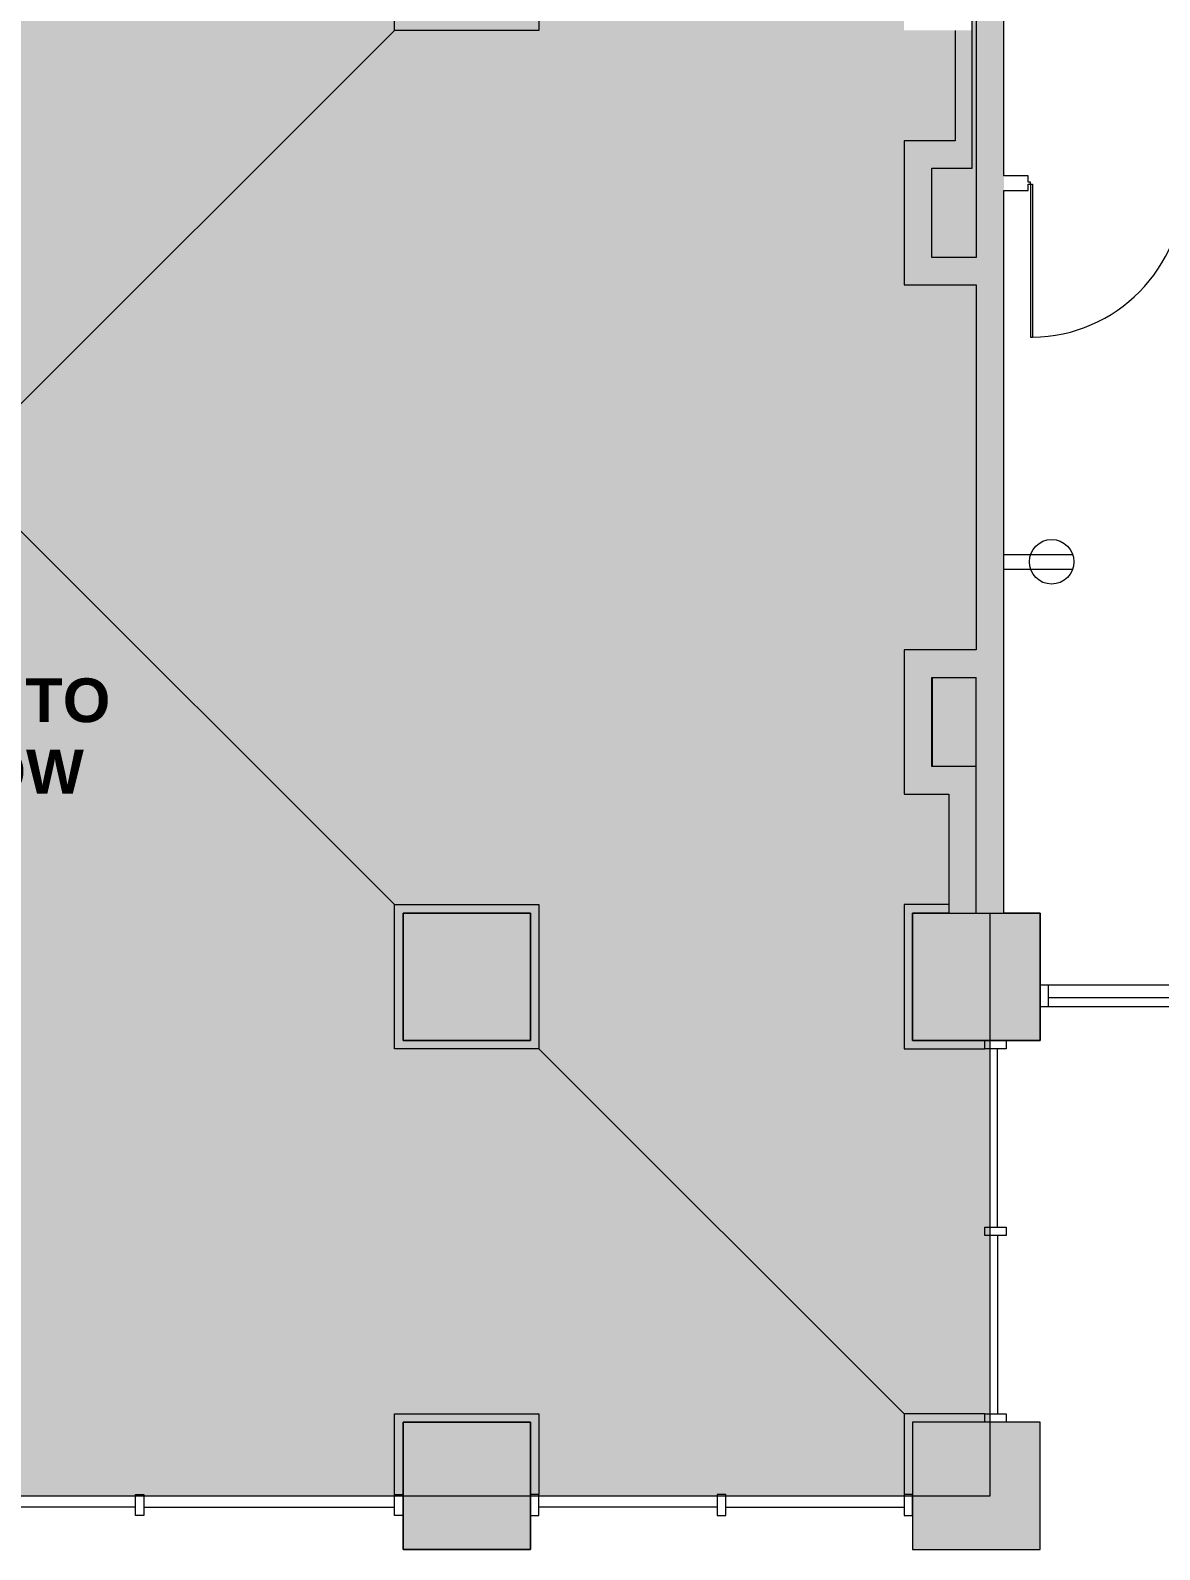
# Model space of a CAD drawing. Header units: inches. Extents: x 1 to 3682, y -575 to 495.
# Drawn here: x 1253 to 1518.9, y -567.4 to -209.4 of the extents above; entities that cross this region are included whole.
import ezdxf

# ---------------------------------------------------------------- set-up
doc = ezdxf.new("R2010")
doc.units = ezdxf.units.IN
doc.header["$MEASUREMENT"] = 0
for name, color, linetype, lineweight in [('1900 Gallows 2nd Floor_For Revit_dwg', 8, 'Continuous', 9), ('A-ANNO-NOTE', 131, 'Continuous', 20), ('A-Area-Iden-Name', 7, 'Continuous', 9), ('A-Cols-Bldg', 7, 'Continuous', 9), ('A-DETL-GENF', 92, 'Continuous', 9), ('A-DETL-MEDM', 33, 'Continuous', 9), ('A-DOOR', 31, 'Continuous', 13), ('A-Glaz-Exst', 7, 'Continuous', 9), ('A-WALL', 113, 'Continuous', 50), ('A-Wall-Bldg', 7, 'Continuous', 9), ('A-Wall-Exst', 7, 'Continuous', 9), ('A-WALL-PATT', 111, 'Continuous', 13), ('I-WALL', 2, 'Continuous', 13), ('PE0', 7, 'Continuous', 9), ('PE2', 7, 'Continuous', 9)]:
    doc.layers.add(name, color=color, linetype=linetype, lineweight=lineweight)
doc.styles.add('Arial_B', font='arialbd.ttf', dxfattribs={"height": 10.31746})

# ---------------------------------------------------------------- blocks, each defined once
blk = doc.blocks.new('Single-Glass - No Frame - 36_ x 96_-1522735-New Construction - Tel_Data_Elec Plan')
at = {"layer": 'A-DOOR', "color": 250, "lineweight": 20}
for p, q in [((17.5, 0.25), (17.5, 36.31)), ((18, 36.31), (17.5, 36.31)), ((18, 0.25), (18, 36.31)), ((18, 0.25), (17.5, 0.25))]:
    blk.add_line(p, q, dxfattribs=at)
at = {"layer": 'A-DOOR', "lineweight": 9}
blk.add_arc((18, 0.25), 36.07, 90.7943, 180, dxfattribs=at)
blk = doc.blocks.new('1900 Gallows 2nd Floor_For Revit_dwg-1510351-New Construction - Tel_Data_Elec Plan')
at = {"layer": 'A-Cols-Bldg', "flags": 128}
for points in [[(1235, 1100.69), (1269, 1100.69), (1269, 1066.69), (1235, 1066.69)], [(1235, 860.69), (1269, 860.69), (1269, 826.69), (1235, 826.69)], [(1237, 858.69), (1267, 858.69), (1267, 828.69), (1237, 828.69)], [(1237, 738.69), (1267, 738.69), (1267, 708.69), (1237, 708.69)], [(1387, 738.69), (1357, 738.69), (1357, 708.69), (1387, 708.69)]]:
    blk.add_lwpolyline(points, close=True, dxfattribs=at)
at = {"layer": 'A-Glaz-Exst'}
for p, q in [((1431, 838.69), (1389, 838.69)), ((1377, 784.69), (1377, 826.69)), ((1377, 782.69), (1377, 740.69)), ((1174, 718.69), (1090, 718.69)), ((1176, 718.69), (1235, 718.69)), ((1311, 718.69), (1269, 718.69)), ((1313, 718.69), (1355, 718.69))]:
    blk.add_line(p, q, dxfattribs=at)
at = {"layer": 'A-Glaz-Exst', "flags": 128}
for points in [[(1389, 841.69), (1387, 841.69), (1387, 836.69), (1389, 836.69)], [(1374, 826.69), (1374, 828.69), (1379, 828.69), (1379, 826.69)], [(1374, 782.69), (1374, 784.69), (1379, 784.69), (1379, 782.69)], [(1374, 738.69), (1374, 740.69), (1379, 740.69), (1379, 738.69)], [(1174, 721.69), (1176, 721.69), (1176, 716.69), (1174, 716.69)], [(1235, 721.69), (1237, 721.69), (1237, 716.69), (1235, 716.69)], [(1269, 721.69), (1267, 721.69), (1267, 716.69), (1269, 716.69)], [(1313, 721.69), (1311, 721.69), (1311, 716.69), (1313, 716.69)], [(1357, 721.69), (1355, 721.69), (1355, 716.69), (1357, 716.69)]]:
    blk.add_lwpolyline(points, close=True, dxfattribs=at)
at = {"layer": 'A-Wall-Bldg'}
for p, q in [((1361.61, 914.19), (1361.61, 893.19)), ((1357, 858.69), (1365.5, 858.69))]:
    blk.add_line(p, q, dxfattribs=at)
at = {"layer": 'A-Wall-Bldg', "flags": 128}
for points in [[(1365.5, 860.69), (1355, 860.69), (1355, 826.69), (1374, 826.69)], [(1378.5, 858.69), (1387, 858.69), (1387, 828.69), (1357, 828.69), (1357, 858.69)]]:
    blk.add_lwpolyline(points, dxfattribs=at)
at = {"layer": 'A-Wall-Exst', "flags": 128}
blk.add_lwpolyline([(2677, 841.69), (1387, 841.69), (1387, 836.69), (2677, 836.69)], close=True, dxfattribs=at)
at = {"layer": 'PE0'}
for p, q in [((1029, 860.69), (1235, 1066.69)), ((1029, 1066.69), (1235, 860.69)), ((1355, 740.69), (1269, 826.69))]:
    blk.add_line(p, q, dxfattribs=at)
at = {"layer": 'PE2', "flags": 128}
for points in [[(1235, 721.69), (1235, 740.69), (1269, 740.69), (1269, 721.69)], [(1374, 740.69), (1355, 740.69), (1355, 721.69)]]:
    blk.add_lwpolyline(points, dxfattribs=at)
at = {"layer": 'A-Area-Iden-Name', "char_height": 10.317, "attachment_point": 1, "line_spacing_factor": 0.941778, "style": 'Arial_B'}
for s, insert, width in [('OPEN TO', (1103.24, 913.99), 75.535), ('BELOW', (1108.2, 897.16), 62.4357)]:
    blk.add_mtext(s, dxfattribs=dict(at, insert=insert, width=width))

msp = doc.modelspace()

# ---------------------------------------------------------------- hatches: boundary and pattern name
at = {"layer": 'A-DETL-GENF'}
h = msp.add_hatch(color=55, dxfattribs=at)
h.paths.add_polyline_path([(1490.76, -567.44), (1490.76, -537.44), (1460.76, -537.44), (1460.76, -567.44), (1482.26, -567.44)], flags=0)
h.paths.add_polyline_path([(1370.76, -567.44), (1370.76, -537.44), (1340.76, -537.44), (1340.76, -567.44)], flags=0)
h.paths.add_polyline_path([(980.76, -567.44), (1010.76, -567.44), (1010.76, -537.44), (980.76, -537.44)], flags=0)
h.paths.add_polyline_path([(1100.76, -567.44), (1130.76, -567.44), (1130.76, -537.44), (1100.76, -537.44), (1100.76, -554.75)], flags=0)
h.paths.add_polyline_path([(1370.76, -447.44), (1370.76, -417.44), (1340.76, -417.44), (1340.76, -447.44)], flags=0)
h.paths.add_polyline_path([(2570.76, -447.44), (2570.76, -398.44), (2540.76, -398.44), (2540.76, -447.44)], flags=0)
h.paths.add_polyline_path([(1002.26, -447.44), (1010.76, -447.44), (1010.76, -417.44), (980.76, -417.44), (980.76, -447.44), (995.76, -447.44)], flags=0)
h.paths.add_polyline_path([(1130.76, -447.44), (1130.76, -417.44), (1100.76, -417.44), (1100.76, -447.44)], flags=0)
h.paths.add_polyline_path([(2450.76, -447.44), (2450.76, -424.44), (2420.76, -424.44), (2420.76, -447.44), (2424.76, -447.44)], flags=0)
h.paths.add_polyline_path([(2690.76, -447.44), (2690.76, -424.44), (2660.76, -424.44), (2660.76, -447.44), (2664.76, -447.44)], flags=0)
h.paths.add_polyline_path([(2810.76, -447.44), (2810.76, -417.44), (2780.76, -417.44), (2780.76, -447.44)], flags=0)
h.paths.add_polyline_path([(1730.76, -447.44), (1730.76, -424.44), (1700.76, -424.44), (1700.76, -447.44), (1704.76, -447.44)], flags=0)
h.paths.add_polyline_path([(1850.76, -447.44), (1850.76, -398.44), (1820.76, -398.44), (1820.76, -447.44)], flags=0)
h.paths.add_polyline_path([(1944.76, -447.44), (1970.76, -447.44), (1970.76, -424.44), (1940.76, -424.44), (1940.76, -447.44)], flags=0)
h.paths.add_polyline_path([(2090.76, -447.44), (2090.76, -398.44), (2060.76, -398.44), (2060.76, -447.44)], flags=0)
h.paths.add_polyline_path([(2210.76, -447.44), (2210.76, -424.44), (2180.76, -424.44), (2180.76, -447.44), (2184.76, -447.44)], flags=0)
h.paths.add_polyline_path([(2330.76, -447.44), (2330.76, -398.44), (2300.76, -398.44), (2300.76, -447.44)], flags=0)
h.paths.add_polyline_path([(1460.76, -447.44), (1490.76, -447.44), (1490.76, -417.44), (1460.76, -417.44)], flags=0)
h.paths.add_polyline_path([(1610.76, -447.44), (1610.76, -398.44), (1580.76, -398.44), (1580.76, -447.44)], flags=0)
h.paths.add_polyline_path([(2787.76, -327.44), (2810.76, -327.44), (2810.76, -297.44), (2787.76, -297.44)], flags=0)
h.paths.add_polyline_path([(1369.26, -207.44), (1370.76, -207.44), (1370.76, -177.44), (1340.76, -177.44), (1340.76, -207.44), (1366.26, -207.44)], flags=0)
h.paths.add_polyline_path([(2787.85, -207.44), (2810.76, -207.44), (2810.76, -177.44), (2761.76, -177.44), (2761.76, -207.44)], flags=0)
h.paths.add_polyline_path([(1130.76, -207.44), (1130.76, -177.44), (1100.76, -177.44), (1100.76, -207.44)], flags=0)
h.paths.add_polyline_path([(2544.76, -185.44), (2547.76, -185.44), (2547.76, -155.82), (2519.76, -155.82), (2519.76, -185.44), (2540.76, -185.44)], flags=0)
h.paths.add_polyline_path([(2300.76, -184.44), (2341.76, -184.44), (2341.76, -160.44), (2299.76, -160.44), (2299.76, -184.44)], flags=0)
h.paths.add_polyline_path([(2059.76, -184.44), (2087.76, -184.44), (2087.76, -160.44), (2059.76, -160.44), (2059.76, -180.69)], flags=0)
h.paths.add_polyline_path([(1824.76, -184.44), (1847.76, -184.44), (1847.76, -160.44), (1820.26, -160.44), (1820.26, -184.44), (1824.26, -184.44)], flags=0)
h.paths.add_polyline_path([(1604.51, -184.44), (1607.76, -184.44), (1607.76, -158.19), (1580.26, -158.19), (1580.26, -184.44)], flags=0)
h.paths.add_polyline_path([(1490.76, -87.44), (1490.76, -57.44), (1460.76, -57.44), (1460.76, -87.44), (1482.26, -87.44)], flags=0)
h.paths.add_polyline_path([(989.26, -87.44), (1010.76, -87.44), (1010.76, -57.44), (980.76, -57.44), (980.76, -87.44), (988.51, -87.44)], flags=0)
h.paths.add_polyline_path([(2810.76, -87.44), (2810.76, -57.44), (2787.76, -57.44), (2787.76, -87.44), (2787.85, -87.44)], flags=0)
h.paths.add_polyline_path([(2761.76, 32.56), (2810.76, 32.56), (2810.76, 62.56), (2761.76, 62.56)], flags=0)
h.paths.add_polyline_path([(2307.26, 112.18), (2327.76, 112.18), (2327.76, 136.18), (2303.76, 136.18), (2303.76, 112.18)], flags=0)
h.paths.add_polyline_path([(2547.76, 112.18), (2547.76, 136.18), (2523.76, 136.18), (2523.76, 112.18)], flags=0)
h.paths.add_polyline_path([(2810.76, 152.56), (2810.76, 182.56), (2787.76, 182.56), (2787.76, 152.56)], flags=0)
h.paths.add_polyline_path([(2787.76, 272.56), (2810.76, 272.56), (2810.76, 302.56), (2787.76, 302.56)], flags=0)
h.paths.add_polyline_path([(2547.76, 318.93), (2547.76, 342.93), (2523.76, 342.93), (2523.76, 318.93), (2527.76, 318.93)], flags=0)
h.paths.add_polyline_path([(2321.01, 318.93), (2327.76, 318.93), (2327.76, 342.93), (2303.76, 342.93), (2303.76, 318.93), (2320.51, 318.93)], flags=0)
h.paths.add_polyline_path([(2800.51, 392.56), (2810.76, 392.56), (2810.76, 422.56), (2761.76, 422.56), (2761.76, 392.56), (2797.76, 392.56)], flags=0)
h = msp.add_hatch(color=9, dxfattribs=at)
h.paths.add_polyline_path([(1010.76, -554.75), (1100.76, -554.75), (1100.76, -537.44), (1130.76, -537.44), (1130.76, -554.75), (1340.76, -554.75), (1340.76, -537.44), (1370.76, -537.44), (1370.76, -554.75), (1460.76, -554.75), (1460.76, -537.44), (1479.01, -537.44), (1479.01, -447.44), (1460.76, -447.44), (1460.76, -417.44), (1469.26, -417.44), (1469.26, -389.44), (1458.76, -389.44), (1458.76, -355.44), (1475.76, -355.44), (1475.76, -269.44), (1458.76, -269.44), (1458.76, -235.44), (1470.76, -235.44), (1470.76, -209.44), (1458.76, -209.44), (1458.76, -175.44), (1475.76, -175.44), (1475.76, -87.44), (1460.76, -87.44), (1460.76, -72.44), (1372.76, -72.44), (1372.76, -89.44), (1338.76, -89.44), (1338.76, -77.44), (1311.76, -77.44), (1311.76, -89.44), (1277.76, -89.44), (1277.76, -72.44), (1193.76, -72.44), (1193.76, -89.44), (1159.76, -89.44), (1159.76, -77.44), (1132.76, -77.44), (1132.76, -89.44), (1098.76, -89.44), (1098.76, -72.44), (1010.76, -72.44), (1010.76, -87.44), (995.76, -87.44), (995.76, -175.44), (1012.76, -175.44), (1012.76, -209.44), (1000.76, -209.44), (1000.76, -235.44), (1012.76, -235.44), (1012.76, -269.44), (995.76, -269.44), (995.76, -355.44), (1012.76, -355.44), (1012.76, -389.44), (1002.26, -389.44), (1002.26, -417.44), (1010.76, -417.44), (1010.76, -447.44), (995.76, -447.44), (995.76, -537.44), (1010.76, -537.44)], flags=0)
h.paths.add_polyline_path([(1340.76, -447.44), (1340.76, -417.44), (1370.76, -417.44), (1370.76, -447.44)], flags=0)
h.paths.add_polyline_path([(1130.76, -447.44), (1100.76, -447.44), (1100.76, -417.44), (1130.76, -417.44)], flags=0)
h.paths.add_polyline_path([(1469.26, -382.94), (1475.76, -382.94), (1475.76, -361.94), (1465.26, -361.94), (1465.26, -382.94)], flags=0)
h.paths.add_polyline_path([(1002.26, -382.94), (1006.26, -382.94), (1006.26, -361.94), (995.76, -361.94), (995.76, -382.94)], flags=0)
h.paths.add_polyline_path([(1006.26, -262.94), (1006.26, -241.94), (996.76, -241.94), (996.76, -202.94), (1006.26, -202.94), (1006.26, -181.94), (995.76, -181.94), (995.76, -262.94), (1000.76, -262.94)], flags=0)
h.paths.add_polyline_path([(1475.76, -262.94), (1475.76, -181.94), (1465.26, -181.94), (1465.26, -202.94), (1474.76, -202.94), (1474.76, -241.94), (1465.26, -241.94), (1465.26, -262.94)], flags=0)
h.paths.add_polyline_path([(1340.76, -207.44), (1340.76, -177.44), (1370.76, -177.44), (1370.76, -207.44), (1345.26, -207.44)], flags=0)
h.paths.add_polyline_path([(1100.76, -207.44), (1100.76, -177.44), (1130.76, -177.44), (1130.76, -207.44)], flags=0)
h.paths.add_polyline_path([(1345.26, -82.94), (1366.26, -82.94), (1366.26, -72.44), (1284.26, -72.44), (1284.26, -82.94), (1305.26, -82.94), (1305.26, -73.44), (1345.26, -73.44), (1345.26, -77.44)], flags=0)
h.paths.add_polyline_path([(1166.26, -82.94), (1187.26, -82.94), (1187.26, -72.44), (1105.26, -72.44), (1105.26, -82.94), (1126.26, -82.94), (1126.26, -73.44), (1166.26, -73.44), (1166.26, -77.44)], flags=0)
at = {"layer": 'A-WALL-PATT'}
for points in [[(1482.26, -417.44), (1482.26, -87.44), (1475.76, -87.44), (1475.76, -417.44)], [(1471.32, -235.44), (1474.76, -235.44), (1474.76, -209.44), (1470.76, -209.44), (1470.76, -235.44)], [(1474.76, -241.94), (1474.76, -235.44), (1458.76, -235.44), (1458.76, -241.94), (1470.84, -241.94)], [(1465.26, -262.94), (1465.26, -241.94), (1458.76, -241.94), (1458.76, -262.94)], [(1473.56, -269.44), (1475.76, -269.44), (1475.76, -262.94), (1458.76, -262.94), (1458.76, -269.44), (1465.26, -269.44)], [(1475.76, -361.94), (1475.76, -355.44), (1458.76, -355.44), (1458.76, -361.94), (1465.26, -361.94)], [(1465.26, -382.94), (1465.26, -361.94), (1458.76, -361.94), (1458.76, -382.94)], [(1465.26, -389.44), (1475.76, -389.44), (1475.76, -382.94), (1458.76, -382.94), (1458.76, -389.44)], [(1475.76, -417.44), (1475.76, -389.44), (1469.26, -389.44), (1469.26, -417.44)]]:
    msp.add_hatch(color=8, dxfattribs=at).paths.add_polyline_path(points, flags=0)

# ---------------------------------------------------------------- linework, layer by layer
at = {"layer": 'A-ANNO-NOTE'}
for p, q in [((1482.26, -332.93), (1498.45, -332.93)), ((1482.26, -336.42), (1498.45, -336.42))]:
    msp.add_line(p, q, dxfattribs=at)
msp.add_circle((1493.5, -334.67), 5.25, dxfattribs=at)
at = {"layer": 'A-DETL-MEDM', "lineweight": 20}
for p, q in [((1340.76, -417.44), (1340.76, -447.44)), ((1370.76, -417.44), (1340.76, -417.44)), ((1370.76, -447.44), (1370.76, -417.44)), ((1460.76, -417.44), (1460.76, -447.44)), ((1469.26, -417.44), (1460.76, -417.44)), ((1479.01, -554.75), (1479.01, -417.44)), ((1490.76, -417.44), (1482.26, -417.44)), ((1490.76, -447.44), (1490.76, -417.44)), ((1340.76, -447.44), (1370.76, -447.44)), ((1460.76, -447.44), (1479.01, -447.44)), ((1479.01, -447.44), (1490.76, -447.44)), ((1340.76, -537.44), (1340.76, -554.75)), ((1370.76, -537.44), (1340.76, -537.44)), ((1370.76, -554.75), (1370.76, -537.44)), ((1479.01, -537.44), (1460.76, -537.44)), ((1460.76, -537.44), (1460.76, -554.75)), ((1490.76, -537.44), (1479.01, -537.44)), ((1490.76, -567.44), (1490.76, -537.44)), ((995.76, -554.75), (1479.01, -554.75)), ((1340.76, -554.75), (1340.76, -567.44)), ((1370.76, -567.44), (1370.76, -554.75)), ((1460.76, -554.75), (1460.76, -567.44)), ((1340.76, -567.44), (1370.76, -567.44)), ((1460.76, -567.44), (1490.76, -567.44))]:
    msp.add_line(p, q, dxfattribs=at)
at = {"layer": 'A-WALL', "color": 250, "lineweight": 20}
for p, q in [((1482.26, -243.69), (1482.26, -87.44)), ((1475.76, -181.94), (1475.76, -262.94)), ((1474.76, -241.94), (1474.76, -202.94)), ((1470.76, -209.44), (1470.76, -235.44)), ((1458.76, -235.44), (1458.76, -269.44)), ((1470.76, -235.44), (1458.76, -235.44)), ((1465.26, -262.94), (1465.26, -241.94)), ((1465.26, -241.94), (1474.76, -241.94)), ((1482.26, -417.44), (1482.26, -247.19)), ((1475.76, -262.94), (1465.26, -262.94)), ((1458.76, -269.44), (1475.76, -269.44)), ((1475.76, -269.44), (1475.76, -355.44)), ((1475.76, -355.44), (1458.76, -355.44)), ((1458.76, -355.44), (1458.76, -389.44)), ((1465.26, -361.94), (1475.76, -361.94)), ((1465.26, -382.94), (1465.26, -361.94)), ((1475.76, -417.44), (1475.76, -361.94)), ((1475.76, -382.94), (1465.26, -382.94)), ((1458.76, -389.44), (1469.26, -389.44)), ((1469.26, -389.44), (1469.26, -417.44)), ((1469.26, -417.44), (1482.26, -417.44))]:
    msp.add_line(p, q, dxfattribs=at)
at = {"layer": 'I-WALL', "color": 250, "lineweight": 20}
for p, q in [((1488.01, -243.69), (1482.26, -243.69)), ((1488.01, -245.19), (1488.01, -243.69)), ((1488.51, -245.19), (1488.01, -245.19)), ((1488.01, -245.69), (1488.51, -245.69)), ((1488.01, -247.19), (1488.01, -245.69)), ((1488.51, -245.69), (1488.51, -245.19)), ((1482.26, -247.19), (1488.01, -247.19))]:
    msp.add_line(p, q, dxfattribs=at)

# ---------------------------------------------------------------- block references
at = {"layer": '1900 Gallows 2nd Floor_For Revit_dwg', "color": 7}
msp.add_blockref('1900 Gallows 2nd Floor_For Revit_dwg-1510351-New Construction - Tel_Data_Elec Plan', (103.76, -1276.13), dxfattribs=at)
at = {"layer": 'A-DOOR', "rotation": 180}
msp.add_blockref('Single-Glass - No Frame - 36_ x 96_-1522735-New Construction - Tel_Data_Elec Plan', (1506.51, -245.44), dxfattribs=at)

doc.saveas('drawing.dxf')
